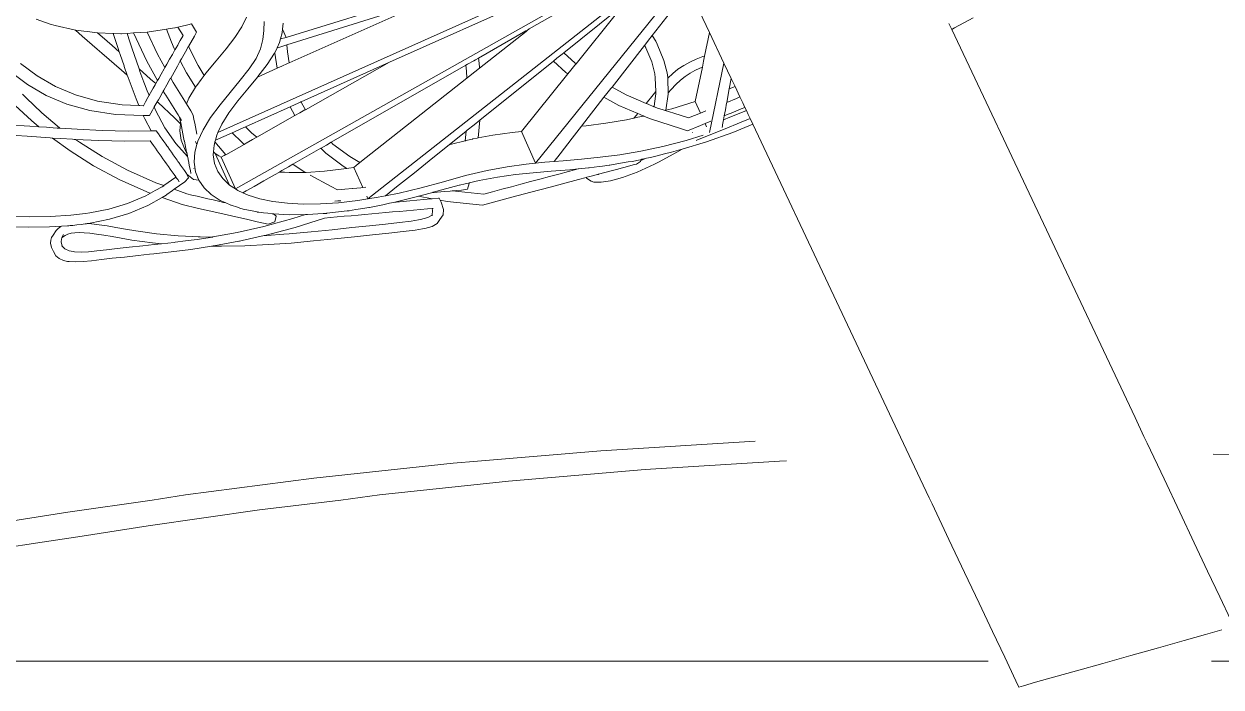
# Model space of a CAD drawing. Header units: millimetres. Extents: x 930469 to 1523124, y -120375 to 411163.
# Drawn here: x 1423252 to 1424338, y -6954 to -6353 of the extents above; entities that cross this region are included whole.
import ezdxf

# ---------------------------------------------------------------- set-up
doc = ezdxf.new("R2010")
doc.units = ezdxf.units.MM
doc.layers.add('A-NET THAY', color=8, linetype='Continuous', lineweight=0)
doc.layers.add('COT VACH', color=8, linetype='Continuous', lineweight=0)

# ---------------------------------------------------------------- blocks, each defined once
blk = doc.blocks.new('fgholol')
at = {"layer": 'A-NET THAY', "ltscale": 3}
for p, q in [((1041732.8, 32747.2), (1041395.9, 32596.3)), ((1041774.4, 32750.1), (1041411.7, 32545.2)), ((1041806, 32752.3), (1041531.9, 32536.1)), ((1041551.5, 32660.1), (1041748.3, 32748.3)), ((1041783.8, 32750.7), (1041678.2, 32690.3)), ((1041647.3, 32741.2), (1041457.7, 32682.7)), ((1041818.6, 32735.8), (1041683.9, 32568.6)), ((1041822.8, 32726.9), (1041789.6, 32684.3)), ((1041841.5, 32687.2), (1041822.8, 32726.9)), ((1041588.2, 32716.8), (1041458.4, 32675.9)), ((1041588.2, 32716.8), (1041460.6, 32659.7)), ((1041757.2, 32707), (1041709.5, 32668.7)), ((1041758.5, 32705.8), (1041720.6, 32658.8)), ((1041243.8, 32694.8), (1041231.1, 32699.2)), ((1041248.3, 32693.5), (1041243.8, 32694.8)), ((1041266.7, 32689.3), (1041248.3, 32693.5)), ((1041356.9, 32691.4), (1041350.9, 32690.4)), ((1041357.1, 32691.4), (1041356.9, 32691.4)), ((1041359.6, 32692), (1041357.1, 32691.4)), ((1041362.3, 32692.6), (1041359.6, 32692)), ((1041359.6, 32692), (1041364.3, 32684.4)), ((1041368.5, 32694.1), (1041362.3, 32692.6)), ((1041372, 32695), (1041368.5, 32694.1)), ((1041372, 32695), (1041376.6, 32687.5)), ((1041411.3, 32682.7), (1041417.6, 32692.2)), ((1041417.6, 32692.2), (1041421.7, 32700.9)), ((1041437.5, 32688.8), (1041437.7, 32697.1)), ((1041454.4, 32690.1), (1041454.9, 32695.5)), ((1042060.7, 32691), (1042058.7, 32695.2)), ((1042061.2, 32689.8), (1042060.7, 32691)), ((1042063.8, 32691.2), (1042061.2, 32689.8)), ((1042080.6, 32700.5), (1042063.8, 32691.2)), ((1041266.7, 32689.3), (1041272.9, 32683.7)), ((1041266.8, 32689.2), (1041266.7, 32689.3)), ((1041274.4, 32688.3), (1041266.8, 32689.2)), ((1041272.9, 32683.7), (1041286.3, 32672.1)), ((1041277.3, 32687.9), (1041274.4, 32688.3)), ((1041284.4, 32687), (1041277.3, 32687.9)), ((1041286.6, 32686.7), (1041284.4, 32687)), ((1041286.6, 32686.7), (1041295.4, 32679.1)), ((1041286.7, 32686.7), (1041286.6, 32686.7)), ((1041301, 32686.2), (1041286.7, 32686.7)), ((1041305.4, 32672.7), (1041301, 32686.2)), ((1041301.5, 32686.2), (1041301, 32686.2)), ((1041307.9, 32686), (1041301.5, 32686.2)), ((1041308.4, 32686), (1041307.9, 32686)), ((1041313.5, 32686.3), (1041308.4, 32686)), ((1041319.4, 32686.7), (1041313.5, 32686.3)), ((1041313.5, 32686.3), (1041316, 32678.5)), ((1041325.5, 32687.1), (1041319.4, 32686.7)), ((1041319.4, 32686.7), (1041331.5, 32661.2)), ((1041331.7, 32687.5), (1041325.5, 32687.1)), ((1041331.8, 32687.5), (1041331.7, 32687.5)), ((1041349.2, 32690.2), (1041331.8, 32687.5)), ((1041341.2, 32667.5), (1041331.8, 32687.5)), ((1041331.8, 32687.5), (1041331.8, 32687.5)), ((1041350.9, 32690.4), (1041349.2, 32690.2)), ((1041353.8, 32678.2), (1041349.2, 32690.2)), ((1041364, 32683.9), (1041361.7, 32679.8)), ((1041364, 32683.9), (1041364.3, 32684.4)), ((1041364.3, 32684.4), (1041364.3, 32684.3)), ((1041374.6, 32683.9), (1041369.2, 32674.3)), ((1041376.6, 32687.5), (1041374.6, 32683.9)), ((1041403.3, 32672.4), (1041411.3, 32682.7)), ((1041434.6, 32672.3), (1041436.7, 32680.6)), ((1041436.7, 32680.6), (1041437.5, 32688.8)), ((1041451.8, 32677.9), (1041452.6, 32681.2)), ((1041452.6, 32681.2), (1041454.1, 32686.9)), ((1041457.7, 32682.7), (1041452.6, 32681.2)), ((1041454.1, 32686.9), (1041454.4, 32690.1)), ((1041457.7, 32682.7), (1041454.4, 32690.1)), ((1041675.2, 32688.6), (1041632.1, 32663.9)), ((1041675.5, 32688.1), (1041633.2, 32654.8)), ((1041676.5, 32689.3), (1041675.2, 32688.6)), ((1041675.5, 32688.1), (1041675.2, 32688.6)), ((1041675.9, 32688.5), (1041675.5, 32688.1)), ((1041678.2, 32690.3), (1041675.9, 32688.5)), ((1041678.2, 32690.3), (1041676.5, 32689.3)), ((1041786.3, 32680), (1041782.8, 32675.5)), ((1041789.6, 32684.3), (1041786.3, 32680)), ((1041789.6, 32684.3), (1041792.8, 32679.2)), ((1041841.5, 32687.2), (1041837.1, 32665.6)), ((1041854.6, 32659.4), (1041841.5, 32687.2)), ((1042227.4, 32337.8), (1042061.2, 32689.8)), ((1041286.3, 32672.1), (1041290.7, 32668.2)), ((1041295.4, 32679.1), (1041299.9, 32675.2)), ((1041299.9, 32675.2), (1041306.5, 32669.5)), ((1041306.5, 32669.5), (1041305.4, 32672.7)), ((1041307.2, 32667.2), (1041306.5, 32669.5)), ((1041316, 32678.5), (1041317.7, 32673.3)), ((1041317.7, 32673.3), (1041324.4, 32654)), ((1041356.2, 32672.6), (1041353.8, 32678.2)), ((1041356.9, 32671.3), (1041354.6, 32667.2)), ((1041356.9, 32671.3), (1041356.2, 32672.6)), ((1041356.9, 32671.3), (1041357.1, 32671.6)), ((1041357.9, 32673.1), (1041357.1, 32671.6)), ((1041359.4, 32675.7), (1041357.9, 32673.1)), ((1041359.4, 32675.7), (1041359.5, 32676)), ((1041361.7, 32679.8), (1041359.5, 32676)), ((1041364.1, 32665.3), (1041366.6, 32669.7)), ((1041369, 32674), (1041366.6, 32669.7)), ((1041369.2, 32674.3), (1041369, 32674)), ((1041369.2, 32674.3), (1041377.9, 32657)), ((1041394.2, 32661.5), (1041403.3, 32672.4)), ((1041430.5, 32663.6), (1041434.6, 32672.3)), ((1041447.4, 32668.6), (1041449.6, 32673.1)), ((1041449.6, 32673.1), (1041451.8, 32677.9)), ((1041451, 32673.6), (1041449.6, 32673.1)), ((1041456.7, 32675.4), (1041451, 32673.6)), ((1041458.4, 32675.9), (1041456.7, 32675.4)), ((1041458.9, 32669.6), (1041458.4, 32675.9)), ((1041460.6, 32659.7), (1041458.9, 32669.6)), ((1041782.6, 32675.4), (1041753.2, 32637.5)), ((1041782.8, 32675.5), (1041782.6, 32675.4)), ((1041782.6, 32675.4), (1041783.9, 32673.2)), ((1041783.4, 32674.6), (1041783.9, 32673.2)), ((1041783.9, 32673.2), (1041789.2, 32660.5)), ((1041792.8, 32679.2), (1041794.2, 32676.5)), ((1041794.2, 32676.5), (1041800.3, 32661.7)), ((1041217, 32659), (1041232.1, 32647.7)), ((1041290.7, 32668.2), (1041308.4, 32653)), ((1041307.2, 32667.2), (1041307.2, 32667.2)), ((1041310.8, 32656.7), (1041307.2, 32667.2)), ((1041331.5, 32661.2), (1041341.1, 32643.5)), ((1041347.9, 32655.3), (1041341.2, 32667.5)), ((1041349.7, 32658.5), (1041347.9, 32655.3)), ((1041352.1, 32662.9), (1041349.7, 32658.5)), ((1041354.6, 32667.2), (1041352.1, 32662.9)), ((1041359.2, 32656.6), (1041361.8, 32661.3)), ((1041362.9, 32663.2), (1041361.8, 32661.3)), ((1041367.3, 32650.4), (1041361.8, 32661.3)), ((1041364.1, 32665.3), (1041362.9, 32663.2)), ((1041384.9, 32650.2), (1041394.2, 32661.5)), ((1041424.2, 32654.1), (1041430.5, 32663.6)), ((1041440.5, 32658), (1041447.3, 32668.3)), ((1041447.3, 32668.3), (1041447.4, 32668.6)), ((1041447.4, 32668.4), (1041447.4, 32668.6)), ((1041449.7, 32654.8), (1041447.4, 32668.4)), ((1041459.1, 32659), (1041453.7, 32656.6)), ((1041460.6, 32659.7), (1041459.1, 32659)), ((1041471.3, 32624.2), (1041551.5, 32660.1)), ((1041551.5, 32660.1), (1041475.2, 32617)), ((1041622.3, 32658.3), (1041620.8, 32657.4)), ((1041628, 32661.5), (1041622.3, 32658.3)), ((1041629.3, 32662.3), (1041628, 32661.5)), ((1041632.1, 32663.9), (1041629.3, 32662.3)), ((1041632.1, 32663.9), (1041632.5, 32661.6)), ((1041632.5, 32661.6), (1041633.1, 32655.9)), ((1041700.1, 32661.2), (1041633.4, 32607.6)), ((1041703.2, 32663.7), (1041700.1, 32661.2)), ((1041711.3, 32650.9), (1041700.1, 32661.2)), ((1041707.9, 32667.5), (1041703.2, 32663.7)), ((1041709.5, 32668.7), (1041707.9, 32667.5)), ((1041719.8, 32659.4), (1041709.5, 32668.7)), ((1041720.6, 32658.8), (1041719.5, 32657.4)), ((1041720.6, 32658.8), (1041719.8, 32659.4)), ((1041789.2, 32660.5), (1041791.9, 32649.7)), ((1041800.3, 32661.7), (1041803.1, 32650.4)), ((1041818.2, 32657.2), (1041823.7, 32660.3)), ((1041823.7, 32660.3), (1041829.5, 32663)), ((1041829.5, 32663), (1041835.6, 32665.2)), ((1041835.8, 32659.3), (1041835.1, 32655.5)), ((1041835.6, 32665.2), (1041837.1, 32665.6)), ((1041836.2, 32661.1), (1041835.8, 32659.3)), ((1041836.8, 32664.2), (1041836.2, 32661.1)), ((1041837.1, 32665.6), (1041836.8, 32664.2)), ((1041854.6, 32659.4), (1041841.7, 32596.4)), ((1041861.2, 32645.5), (1041854.6, 32659.4)), ((1041223.2, 32639.9), (1041207.6, 32651.6)), ((1041232.1, 32647.7), (1041248.5, 32638.1)), ((1041308.4, 32653), (1041313.7, 32648.4)), ((1041311, 32656.1), (1041310.8, 32656.7)), ((1041313.7, 32648.4), (1041311, 32656.1)), ((1041314.4, 32646.4), (1041313.7, 32648.4)), ((1041324.4, 32654), (1041334.8, 32644.9)), ((1041324.4, 32654), (1041324.7, 32653)), ((1041324.7, 32653), (1041325.2, 32651.6)), ((1041325.2, 32651.6), (1041328.8, 32642)), ((1041344.4, 32649.2), (1041342.2, 32645.4)), ((1041347.2, 32654.2), (1041344.4, 32649.2)), ((1041347.8, 32655.2), (1041347.2, 32654.2)), ((1041347.9, 32655.3), (1041347.8, 32655.2)), ((1041353.1, 32645.8), (1041359.2, 32656.6)), ((1041375.5, 32637.4), (1041367.3, 32650.4)), ((1041377.9, 32657), (1041383.5, 32648.2)), ((1041380.7, 32644.5), (1041383.5, 32648.2)), ((1041383.5, 32648.2), (1041384.9, 32650.2)), ((1041416.2, 32643.8), (1041424.2, 32654.1)), ((1041449.7, 32654.8), (1041431.7, 32646.7)), ((1041432.1, 32647.2), (1041440.5, 32658)), ((1041453.7, 32656.6), (1041449.7, 32654.8)), ((1041620.8, 32657.4), (1041498.6, 32587.5)), ((1041620.8, 32657.4), (1041621.4, 32652.1)), ((1041621.4, 32652.1), (1041621.7, 32645.7)), ((1041628.8, 32651.3), (1041623.1, 32646.8)), ((1041633.2, 32654.8), (1041628.8, 32651.3)), ((1041633.1, 32655.9), (1041633.2, 32654.8)), ((1041713.2, 32649.6), (1041671, 32597.2)), ((1041713.2, 32649.6), (1041711.3, 32650.9)), ((1041715.8, 32652.8), (1041713.2, 32649.6)), ((1041719.5, 32657.4), (1041715.8, 32652.8)), ((1041791.9, 32649.7), (1041792.4, 32646.1)), ((1041803.1, 32650.4), (1041803.7, 32646.4)), ((1041803.7, 32645.6), (1041808.2, 32649.8)), ((1041808.2, 32649.8), (1041813, 32653.7)), ((1041813, 32653.7), (1041818.2, 32657.2)), ((1041819.6, 32647.2), (1041823.9, 32650.2)), ((1041823.9, 32650.2), (1041828.3, 32652.7)), ((1041828.3, 32652.7), (1041832.9, 32654.7)), ((1041835.1, 32655.5), (1041828.7, 32624.4)), ((1041832.9, 32654.7), (1041835.1, 32655.5)), ((1041240.2, 32629.9), (1041223.2, 32639.9)), ((1041248.5, 32638.1), (1041266.7, 32630.4)), ((1041321.7, 32626.8), (1041314.4, 32646.4)), ((1041328.8, 32642), (1041329.4, 32640.5)), ((1041329.4, 32640.5), (1041331.8, 32634.1)), ((1041334.8, 32644.9), (1041339.6, 32640.7)), ((1041337.3, 32636.7), (1041336.1, 32634.5)), ((1041338.9, 32639.6), (1041337.3, 32636.7)), ((1041339.6, 32640.7), (1041338.9, 32639.6)), ((1041341.1, 32643.5), (1041339.6, 32640.7)), ((1041342.2, 32645.4), (1041341.1, 32643.5)), ((1041349.6, 32639.7), (1041346.8, 32634.8)), ((1041351.8, 32643.5), (1041349.6, 32639.7)), ((1041353, 32645.6), (1041351.8, 32643.5)), ((1041353.1, 32645.8), (1041353, 32645.6)), ((1041355.4, 32641.6), (1041353.1, 32645.8)), ((1041367.3, 32622.5), (1041355.4, 32641.6)), ((1041369.5, 32627.6), (1041375.5, 32637.4)), ((1041375.5, 32637.4), (1041376.4, 32638.7)), ((1041376.4, 32638.7), (1041376.7, 32639.1)), ((1041376.7, 32639.1), (1041380.7, 32644.5)), ((1041407.1, 32632.8), (1041416.2, 32643.8)), ((1041422.9, 32636.1), (1041431.7, 32646.7)), ((1041431.7, 32646.7), (1041432.1, 32647.2)), ((1041621.7, 32645.7), (1041524.7, 32569.2)), ((1041623.1, 32646.8), (1041621.7, 32645.7)), ((1041753.2, 32637.5), (1041752.2, 32636.3)), ((1041766.1, 32630.4), (1041753.2, 32637.5)), ((1041792.4, 32646.1), (1041792.9, 32633.5)), ((1041803.7, 32646.4), (1041803.7, 32645.6)), ((1041803.7, 32645.6), (1041803.7, 32645.5)), ((1041803.7, 32645.5), (1041803.8, 32642.7)), ((1041803.8, 32642.7), (1041803.9, 32641.4)), ((1041803.9, 32641.4), (1041804.1, 32635.8)), ((1041806.9, 32635.4), (1041811.1, 32639.8)), ((1041811.1, 32639.8), (1041815.3, 32643.7)), ((1041815.3, 32643.7), (1041819.6, 32647.2)), ((1041861.2, 32645.5), (1041859.4, 32635.9)), ((1041864.7, 32638.1), (1041859.4, 32635.9)), ((1041864.7, 32638.1), (1041861.2, 32645.5)), ((1041869.2, 32628.6), (1041864.7, 32638.1)), ((1041218.6, 32631), (1041221.9, 32627.7)), ((1041221.9, 32627.7), (1041236.3, 32614.2)), ((1041259, 32622), (1041240.2, 32629.9)), ((1041266.7, 32630.4), (1041286.8, 32624.8)), ((1041324.3, 32620.9), (1041321.7, 32626.8)), ((1041332.4, 32628), (1041330.3, 32624.3)), ((1041331.8, 32634.1), (1041333, 32631.4)), ((1041333.6, 32630.1), (1041332.4, 32628)), ((1041333, 32631.4), (1041333.9, 32630.6)), ((1041333, 32631.4), (1041333.6, 32630.1)), ((1041333.9, 32630.6), (1041333.6, 32630.1)), ((1041334.8, 32632.4), (1041333.9, 32630.6)), ((1041336.1, 32634.5), (1041334.8, 32632.4)), ((1041341.9, 32626.1), (1041340.9, 32624.3)), ((1041343.1, 32628.2), (1041341.9, 32626.1)), ((1041345.9, 32633.3), (1041343.1, 32628.2)), ((1041346.4, 32634), (1041345.9, 32633.3)), ((1041346.8, 32634.8), (1041346.4, 32634)), ((1041346.4, 32634), (1041347.9, 32631.5)), ((1041346.8, 32634.8), (1041346.8, 32634.8)), ((1041347.9, 32631.5), (1041348.7, 32630.3)), ((1041348.7, 32630.3), (1041359.2, 32613.4)), ((1041367.3, 32622.5), (1041369.5, 32627.6)), ((1041397.8, 32621.5), (1041407.1, 32632.8)), ((1041413.8, 32625), (1041422.9, 32636.1)), ((1041745.9, 32628.3), (1041725.5, 32602.1)), ((1041748.5, 32631.6), (1041745.9, 32628.3)), ((1041759.5, 32620.8), (1041745.9, 32628.3)), ((1041752.2, 32636.3), (1041748.5, 32631.6)), ((1041784.2, 32622.7), (1041766.1, 32630.4)), ((1041784.2, 32622.7), (1041790.4, 32630.5)), ((1041790.4, 32630.5), (1041792.9, 32633.5)), ((1041792.7, 32629.4), (1041791.4, 32620.2)), ((1041792.9, 32631.3), (1041792.7, 32629.4)), ((1041792.9, 32633.5), (1041792.9, 32631.3)), ((1041804.2, 32631), (1041802.1, 32616.5)), ((1041804.1, 32635.8), (1041804.2, 32632.3)), ((1041804.2, 32632.3), (1041806.9, 32635.4)), ((1041804.2, 32632.3), (1041804.2, 32631)), ((1041859.4, 32635.9), (1041857.2, 32623.7)), ((1041866, 32627.3), (1041857.2, 32623.7)), ((1041869.2, 32628.6), (1041866, 32627.3)), ((1041869.4, 32628), (1041869.2, 32628.6)), ((1041871.7, 32623.3), (1041869.4, 32628)), ((1041226.8, 32607.2), (1041212.1, 32621)), ((1041279.8, 32616.2), (1041259, 32622)), ((1041302.9, 32612.8), (1041279.8, 32616.2)), ((1041286.8, 32624.8), (1041309.2, 32621.5)), ((1041309.2, 32621.5), (1041324.3, 32620.9)), ((1041324.3, 32620.9), (1041325.2, 32620.8)), ((1041325.2, 32620.8), (1041328.3, 32620.7)), ((1041328.3, 32620.7), (1041328.1, 32620.5)), ((1041329.9, 32623.6), (1041328.3, 32620.7)), ((1041330.3, 32624.3), (1041329.9, 32623.6)), ((1041336.5, 32616.6), (1041335.1, 32614)), ((1041338.1, 32619.5), (1041336.5, 32616.6)), ((1041340.9, 32624.3), (1041338.1, 32619.5)), ((1041338.1, 32619.5), (1041339.4, 32616.6)), ((1041339.4, 32616.6), (1041347.9, 32600.6)), ((1041340.9, 32624.3), (1041341.6, 32623.7)), ((1041341.6, 32623.7), (1041356.5, 32609.7)), ((1041371.3, 32616), (1041367.3, 32622.5)), ((1041371.3, 32616), (1041373.4, 32612.2)), ((1041389.3, 32610.1), (1041397.8, 32621.5)), ((1041405.7, 32614.2), (1041413.8, 32625)), ((1041421, 32601.6), (1041461.3, 32619.7)), ((1041461.3, 32619.7), (1041465.8, 32621.7)), ((1041465.7, 32611.7), (1041461.3, 32619.7)), ((1041465.8, 32621.7), (1041470.8, 32624)), ((1041474.8, 32616.8), (1041470.1, 32614.1)), ((1041470.8, 32624), (1041471.1, 32624.1)), ((1041471.1, 32624.1), (1041471.3, 32624.2)), ((1041471.6, 32623.4), (1041471.3, 32624.2)), ((1041475.2, 32617), (1041471.6, 32623.4)), ((1041475.2, 32617), (1041474.8, 32616.8)), ((1041776.5, 32613.6), (1041759.5, 32620.8)), ((1041786, 32622), (1041784.2, 32622.7)), ((1041786.5, 32621.8), (1041786, 32622)), ((1041790.5, 32620.1), (1041786.5, 32621.8)), ((1041791.1, 32619.9), (1041790.5, 32620.1)), ((1041791.3, 32619.8), (1041791.1, 32619.9)), ((1041791.4, 32620.2), (1041791.3, 32619.8)), ((1041793.7, 32618.7), (1041791.3, 32619.8)), ((1041793.9, 32618.6), (1041793.7, 32618.7)), ((1041794.5, 32618.5), (1041793.9, 32618.6)), ((1041799.7, 32616.8), (1041794.5, 32618.5)), ((1041801.4, 32616.3), (1041799.7, 32616.8)), ((1041809.2, 32613.8), (1041801.4, 32616.3)), ((1041801.7, 32616.3), (1041801.4, 32616.3)), ((1041802.1, 32616.5), (1041801.7, 32616.3)), ((1041807.4, 32617.8), (1041802.1, 32616.5)), ((1041828.7, 32624.4), (1041807.4, 32617.8)), ((1041833.4, 32614), (1041828.7, 32624.4)), ((1041838.4, 32616.1), (1041833.4, 32614)), ((1041856, 32616.9), (1041855, 32611.5)), ((1041857.1, 32623), (1041856, 32616.9)), ((1041857.2, 32623.7), (1041857.1, 32623)), ((1041870.3, 32617.8), (1041861.1, 32614)), ((1041875, 32616.3), (1041866.9, 32613)), ((1041873.7, 32619.1), (1041870.3, 32617.8)), ((1041873.7, 32619.1), (1041871.7, 32623.3)), ((1041875, 32616.3), (1041873.7, 32619.1)), ((1041876.7, 32612.6), (1041875, 32616.3)), ((1041875, 32616.3), (1041875, 32616.3)), ((1041233.5, 32601.5), (1041226.8, 32607.2)), ((1041236.3, 32614.2), (1041252.3, 32600.7)), ((1041328.2, 32611.8), (1041302.9, 32612.8)), ((1041329.5, 32608.7), (1041328.2, 32611.8)), ((1041328.6, 32611.7), (1041328.2, 32611.8)), ((1041328.9, 32611.7), (1041328.6, 32611.7)), ((1041329.2, 32611.7), (1041328.9, 32611.7)), ((1041333.8, 32611.8), (1041329.2, 32611.7)), ((1041335.3, 32597.9), (1041329.5, 32608.7)), ((1041335.1, 32614), (1041333.8, 32611.8)), ((1041356.5, 32609.7), (1041361.9, 32604.2)), ((1041359.2, 32613.4), (1041359.7, 32612.5)), ((1041359.7, 32612.5), (1041361.1, 32610.4)), ((1041361.1, 32610.4), (1041361.5, 32608.4)), ((1041361.1, 32610.4), (1041363, 32607.3)), ((1041361.4, 32597.9), (1041361.9, 32604.2)), ((1041361.5, 32608.4), (1041362, 32605.9)), ((1041361.9, 32604.2), (1041362, 32605.9)), ((1041362, 32605.9), (1041362.2, 32605.1)), ((1041362.2, 32605.1), (1041362.8, 32601.8)), ((1041373.4, 32612.2), (1041374.2, 32608.2)), ((1041374.2, 32608.2), (1041374.9, 32604.9)), ((1041374.9, 32604.9), (1041375.5, 32601.6)), ((1041382.4, 32598.9), (1041389.3, 32610.1)), ((1041399.3, 32603.8), (1041405.7, 32614.2)), ((1041465.7, 32611.7), (1041431.2, 32592.2)), ((1041470.1, 32614.1), (1041465.7, 32611.7)), ((1041633.4, 32607.6), (1041628.1, 32603.4)), ((1041633.4, 32607.6), (1041631.8, 32591.4)), ((1041747.6, 32604.8), (1041729.7, 32602.5)), ((1041766.4, 32608), (1041747.6, 32604.8)), ((1041772.9, 32609.4), (1041766.4, 32608)), ((1041772.9, 32609.4), (1041775, 32611.8)), ((1041776.6, 32610.2), (1041772.9, 32609.4)), ((1041775, 32611.8), (1041776.5, 32613.6)), ((1041778.1, 32612.9), (1041776.5, 32613.6)), ((1041781.9, 32611.3), (1041776.6, 32610.2)), ((1041778.8, 32612.7), (1041778.1, 32612.9)), ((1041781.9, 32611.3), (1041778.8, 32612.7)), ((1041782.2, 32611.4), (1041781.9, 32611.3)), ((1041788.1, 32608.7), (1041782.6, 32611)), ((1041788.2, 32608.7), (1041788.1, 32608.7)), ((1041815.4, 32600), (1041788.2, 32608.7)), ((1041822.4, 32609.6), (1041809.2, 32613.8)), ((1041822.4, 32609.6), (1041833.4, 32614)), ((1041837.6, 32604.5), (1041833.5, 32602.8)), ((1041842.7, 32606.5), (1041837.6, 32604.5)), ((1041838.9, 32601.6), (1041837.6, 32604.5)), ((1041842.8, 32606.6), (1041842.7, 32606.5)), ((1041854.3, 32607.9), (1041853.4, 32603.2)), ((1041870.2, 32605.7), (1041854.2, 32599.2)), ((1041855, 32611.5), (1041854.3, 32607.9)), ((1041854.3, 32607.9), (1041859.9, 32610.2)), ((1041854.3, 32607.9), (1041854.3, 32607.9)), ((1041858.6, 32613), (1041855, 32611.5)), ((1041861.1, 32614), (1041858.6, 32613)), ((1041859.9, 32610.2), (1041866.9, 32613)), ((1041878.4, 32609), (1041870.2, 32605.7)), ((1041878.4, 32609), (1041876.7, 32612.6)), ((1041880.8, 32603.9), (1041878.4, 32609)), ((1041223, 32592.9), (1041202.9, 32594.1)), ((1041225.5, 32602.1), (1041205, 32603.3)), ((1041233.5, 32601.5), (1041225.5, 32602.1)), ((1041240.4, 32601.1), (1041233.5, 32601.5)), ((1041246.5, 32600.7), (1041240.4, 32601.1)), ((1041250, 32600.4), (1041246.5, 32600.7)), ((1041250.7, 32600.4), (1041250, 32600.4)), ((1041253, 32600.2), (1041250.7, 32600.4)), ((1041252.3, 32600.7), (1041253, 32600.2)), ((1041268.4, 32599.3), (1041253, 32600.2)), ((1041291, 32598.2), (1041268.4, 32599.3)), ((1041314.5, 32597.7), (1041291, 32598.2)), ((1041335.3, 32597.9), (1041314.5, 32597.7)), ((1041336.6, 32598), (1041335.3, 32597.9)), ((1041338.9, 32598), (1041336.6, 32598)), ((1041340, 32598), (1041338.9, 32598)), ((1041341.9, 32595.2), (1041340, 32598)), ((1041343.6, 32592.8), (1041341.9, 32595.2)), ((1041347.9, 32600.6), (1041357.7, 32586.3)), ((1041362.6, 32589.5), (1041361.4, 32597.9)), ((1041362.8, 32601.8), (1041363.5, 32598.5)), ((1041363.5, 32598.5), (1041364.2, 32595.2)), ((1041364.2, 32595.2), (1041364.8, 32591.9)), ((1041375.5, 32601.6), (1041376.2, 32598.3)), ((1041376.2, 32598.3), (1041376.9, 32595)), ((1041376.9, 32595), (1041376.9, 32594.8)), ((1041377.7, 32588.4), (1041382.4, 32598.9)), ((1041393.6, 32589.4), (1041408.9, 32596.2)), ((1041393.6, 32589.4), (1041394.9, 32594)), ((1041394.9, 32594), (1041395.9, 32596.3)), ((1041395.9, 32596.3), (1041399.3, 32603.8)), ((1041408.9, 32596.2), (1041410.8, 32597.1)), ((1041417.5, 32587.5), (1041408.9, 32596.2)), ((1041410.8, 32597.1), (1041416.8, 32599.8)), ((1041416.8, 32599.8), (1041421, 32601.6)), ((1041421, 32601.6), (1041426.4, 32596.1)), ((1041426.4, 32596.1), (1041431.2, 32592.2)), ((1041621, 32597.7), (1041605.5, 32585.2)), ((1041621, 32597.7), (1041620.2, 32588.8)), ((1041621.9, 32598.4), (1041621, 32597.7)), ((1041628.1, 32603.4), (1041621.9, 32598.4)), ((1041645.2, 32593.9), (1041631.8, 32591.4)), ((1041662.6, 32596.3), (1041645.2, 32593.9)), ((1041671, 32597.2), (1041662.6, 32596.3)), ((1041683.9, 32568.6), (1041671, 32597.2)), ((1041725.5, 32602.1), (1041717, 32591.2)), ((1041729.7, 32602.5), (1041725.5, 32602.1)), ((1041821.7, 32598), (1041815.4, 32600)), ((1041835.7, 32593.9), (1041820.3, 32589.2)), ((1041833.5, 32602.8), (1041821.7, 32598)), ((1041826.1, 32596.4), (1041825.9, 32596.3)), ((1041826.2, 32596.4), (1041826.1, 32596.4)), ((1041830.8, 32589.7), (1041854.2, 32599.2)), ((1041862.6, 32596.4), (1041839, 32588)), ((1041853.3, 32602.3), (1041853, 32601)), ((1041853.4, 32603.2), (1041853.3, 32602.3)), ((1041880.8, 32603.9), (1041862.6, 32596.4)), ((1042032.7, 32282.1), (1041880.8, 32603.9)), ((1041243.8, 32591.5), (1041223, 32592.9)), ((1041246, 32591.3), (1041243.8, 32591.5)), ((1041261.9, 32579.6), (1041246, 32591.3)), ((1041253.5, 32590.8), (1041246, 32591.3)), ((1041264, 32590.2), (1041253.5, 32590.8)), ((1041265.5, 32590.1), (1041264, 32590.2)), ((1041266.9, 32590), (1041265.5, 32590.1)), ((1041266.9, 32590), (1041270.4, 32587.5)), ((1041288, 32589), (1041266.9, 32590)), ((1041270.4, 32587.5), (1041290.8, 32574.5)), ((1041311.5, 32588.6), (1041288, 32589)), ((1041334.5, 32588.8), (1041311.5, 32588.6)), ((1041335.9, 32586.8), (1041334.5, 32588.8)), ((1041337.6, 32584.5), (1041335.9, 32586.8)), ((1041339.3, 32582.1), (1041337.6, 32584.5)), ((1041345.3, 32590.4), (1041343.6, 32592.8)), ((1041347, 32588.1), (1041345.3, 32590.4)), ((1041348.7, 32585.7), (1041347, 32588.1)), ((1041349.6, 32584.3), (1041348.7, 32585.7)), ((1041350.4, 32583.3), (1041349.6, 32584.3)), ((1041352, 32580.9), (1041350.4, 32583.3)), ((1041357.7, 32586.3), (1041368.3, 32574.7)), ((1041365.6, 32581.8), (1041362.6, 32589.5)), ((1041364.8, 32591.9), (1041365.4, 32588.9)), ((1041365.4, 32588.9), (1041365.5, 32588.5)), ((1041365.5, 32588.5), (1041366.2, 32585.2)), ((1041366.2, 32585.2), (1041366.9, 32581.9)), ((1041375, 32578.5), (1041376.9, 32585.5)), ((1041376.9, 32585.5), (1041375.6, 32588.3)), ((1041376.9, 32585.5), (1041377.7, 32588.4)), ((1041391.9, 32578.8), (1041392.4, 32584.8)), ((1041392.4, 32584.8), (1041392.7, 32585.9)), ((1041392.7, 32585.9), (1041393.2, 32587.8)), ((1041393.2, 32587.8), (1041393.6, 32589.4)), ((1041393.2, 32587.8), (1041403, 32576.2)), ((1041419.7, 32585.6), (1041403, 32576.2)), ((1041419.7, 32585.6), (1041417.5, 32587.5)), ((1041421.5, 32586.7), (1041419.7, 32585.6)), ((1041427.3, 32589.9), (1041421.5, 32586.7)), ((1041431.2, 32592.2), (1041427.3, 32589.9)), ((1041494.2, 32584.9), (1041489.4, 32582.2)), ((1041498.6, 32587.5), (1041494.2, 32584.9)), ((1041498.6, 32587.5), (1041500.2, 32585.9)), ((1041500.2, 32585.9), (1041515.4, 32574.5)), ((1041605.5, 32585.2), (1041590.7, 32573.4)), ((1041607.6, 32585.8), (1041605.5, 32585.2)), ((1041620.2, 32588.8), (1041607.6, 32585.8)), ((1041620.4, 32588.9), (1041620.2, 32588.8)), ((1041620.8, 32589), (1041620.4, 32588.9)), ((1041626.6, 32590.4), (1041620.8, 32589)), ((1041627, 32590.5), (1041626.6, 32590.4)), ((1041630.9, 32591.2), (1041627, 32590.5)), ((1041631.8, 32591.4), (1041630.9, 32591.2)), ((1041717, 32591.2), (1041706.1, 32577.1)), ((1041799.4, 32583.7), (1041779.3, 32579.3)), ((1041820.3, 32589.2), (1041799.4, 32583.7)), ((1041839, 32588), (1041816.8, 32581.2)), ((1041830.8, 32589.7), (1041829.6, 32589.2)), ((1041283.1, 32566.2), (1041261.9, 32579.6)), ((1041290.8, 32574.5), (1041313.8, 32562.2)), ((1041340.9, 32579.7), (1041339.3, 32582.1)), ((1041342.6, 32577.3), (1041340.9, 32579.7)), ((1041344.3, 32575), (1041342.6, 32577.3)), ((1041346, 32572.6), (1041344.3, 32575)), ((1041347.7, 32570.2), (1041346, 32572.6)), ((1041353.7, 32578.6), (1041352, 32580.9)), ((1041355.4, 32576.2), (1041353.7, 32578.6)), ((1041357.1, 32573.8), (1041355.4, 32576.2)), ((1041358.8, 32571.4), (1041357.1, 32573.8)), ((1041359.6, 32570.2), (1041358.8, 32571.4)), ((1041367.9, 32576.6), (1041365.6, 32581.8)), ((1041366.9, 32581.9), (1041367.5, 32578.6)), ((1041367.5, 32578.6), (1041367.6, 32578.4)), ((1041367.6, 32578.4), (1041367.9, 32576.6)), ((1041367.9, 32576.6), (1041368.2, 32575.3)), ((1041368.2, 32575.3), (1041368.3, 32574.7)), ((1041368.3, 32574.7), (1041368.5, 32573.9)), ((1041368.5, 32573.9), (1041368.9, 32572)), ((1041368.9, 32572), (1041369.5, 32569.1)), ((1041374.3, 32569.3), (1041375, 32578.5)), ((1041391.7, 32576.2), (1041391.9, 32578.8)), ((1041392.3, 32572.1), (1041391.7, 32576.2)), ((1041393.5, 32577.4), (1041391.9, 32578.8)), ((1041392.9, 32568.3), (1041392.3, 32572.1)), ((1041406.4, 32548.7), (1041393.5, 32577.4)), ((1041396.8, 32575.2), (1041393.5, 32577.4)), ((1041398.8, 32573.9), (1041396.8, 32575.2)), ((1041401.5, 32575.4), (1041398.8, 32573.9)), ((1041411.7, 32545.2), (1041398.8, 32573.9)), ((1041402.5, 32576), (1041401.5, 32575.4)), ((1041403, 32576.2), (1041402.5, 32576)), ((1041489.1, 32582), (1041463.9, 32567.6)), ((1041489.4, 32582.2), (1041489.1, 32582)), ((1041493.7, 32577.5), (1041489.1, 32582)), ((1041509.3, 32565.7), (1041493.7, 32577.5)), ((1041515.4, 32574.5), (1041524.7, 32569.2)), ((1041590.7, 32573.4), (1041574, 32559.9)), ((1041706.1, 32577.1), (1041700.6, 32570.1)), ((1041725.6, 32572.2), (1041708.9, 32570.8)), ((1041742.6, 32573.9), (1041725.6, 32572.2)), ((1041760.4, 32576.1), (1041742.6, 32573.9)), ((1041779.3, 32579.3), (1041760.4, 32576.1)), ((1041778.6, 32571.7), (1041771.4, 32570.2)), ((1041780.2, 32572.1), (1041778.6, 32571.7)), ((1041779.4, 32570.9), (1041783.6, 32572.8)), ((1041780.2, 32572.1), (1041779.4, 32570.9)), ((1041783.6, 32572.8), (1041780.2, 32572.1)), ((1041784.6, 32573), (1041783.6, 32572.8)), ((1041788, 32573.8), (1041784.6, 32573)), ((1041793, 32574.9), (1041788, 32573.8)), ((1041800.8, 32576.9), (1041793, 32574.9)), ((1041812.7, 32578.7), (1041795.2, 32569.3)), ((1041807.2, 32578.6), (1041800.8, 32576.9)), ((1041815.7, 32580.8), (1041807.2, 32578.6)), ((1041816.8, 32581.2), (1041812.7, 32578.7)), ((1041815.8, 32580.9), (1041815.7, 32580.8)), ((1041816.8, 32581.2), (1041815.8, 32580.9)), ((1041306.9, 32553.5), (1041283.1, 32566.2)), ((1041313.8, 32562.2), (1041339.7, 32550.8)), ((1041349.4, 32567.8), (1041347.7, 32570.2)), ((1041351, 32565.5), (1041349.4, 32567.8)), ((1041352.7, 32563.1), (1041351, 32565.5)), ((1041354.4, 32560.7), (1041352.7, 32563.1)), ((1041356.1, 32558.3), (1041354.4, 32560.7)), ((1041360.4, 32569.1), (1041359.6, 32570.2)), ((1041362, 32566.8), (1041360.4, 32569.1)), ((1041362.1, 32566.7), (1041362, 32566.8)), ((1041363.8, 32564.3), (1041362.1, 32566.7)), ((1041365.5, 32561.9), (1041363.8, 32564.3)), ((1041367.5, 32559.1), (1041365.5, 32561.9)), ((1041369.5, 32569.1), (1041369.5, 32568.6)), ((1041369.5, 32568.6), (1041370.2, 32565.3)), ((1041370.2, 32565.3), (1041370.9, 32562)), ((1041370.9, 32562), (1041371.4, 32559.3)), ((1041374.1, 32563.8), (1041374.1, 32563.9)), ((1041375.5, 32560.8), (1041374.3, 32569.3)), ((1041378.5, 32553.1), (1041375.5, 32560.8)), ((1041395.7, 32561), (1041392.9, 32568.3)), ((1041400.2, 32554.5), (1041395.7, 32561)), ((1041452.1, 32560.8), (1041451.6, 32560.5)), ((1041453.9, 32561.8), (1041452.1, 32560.8)), ((1041452.5, 32560.5), (1041452.1, 32560.8)), ((1041459.8, 32565.2), (1041453.9, 32561.8)), ((1041463.9, 32567.6), (1041459.8, 32565.2)), ((1041463.9, 32567.6), (1041475, 32560.2)), ((1041492.4, 32561.3), (1041475.9, 32560.2)), ((1041509.9, 32563.3), (1041492.4, 32561.3)), ((1041512.9, 32563.8), (1041509.3, 32565.7)), ((1041512.9, 32563.8), (1041509.9, 32563.3)), ((1041514.5, 32564), (1041512.9, 32563.8)), ((1041519, 32564.7), (1041514.5, 32564)), ((1041521.1, 32566.4), (1041519, 32564.7)), ((1041527.3, 32546.4), (1041519, 32564.7)), ((1041524.7, 32569.2), (1041521.1, 32566.4)), ((1041639.9, 32561.8), (1041620.5, 32557.2)), ((1041658.1, 32565.3), (1041639.9, 32561.8)), ((1041675.5, 32567.7), (1041658.1, 32565.3)), ((1041683.9, 32568.6), (1041675.5, 32567.7)), ((1041698.1, 32561.3), (1041681.7, 32559.9)), ((1041692.3, 32569.4), (1041683.9, 32568.6)), ((1041700.6, 32570.1), (1041692.3, 32569.4)), ((1041714.9, 32562.6), (1041698.1, 32561.3)), ((1041708.9, 32570.8), (1041700.6, 32570.1)), ((1041705.1, 32558.7), (1041713.7, 32561)), ((1041713.7, 32561), (1041722.4, 32563.3)), ((1041722.8, 32563.4), (1041714.9, 32562.6)), ((1041722.4, 32563.3), (1041722.8, 32563.4)), ((1041732, 32564.3), (1041722.8, 32563.4)), ((1041732.5, 32564.3), (1041732, 32564.3)), ((1041741.6, 32565.5), (1041732.5, 32564.3)), ((1041752.5, 32561.6), (1041741, 32558.6)), ((1041744.5, 32565.9), (1041741.6, 32565.5)), ((1041750.5, 32566.6), (1041744.5, 32565.9)), ((1041751.2, 32566.7), (1041750.5, 32566.6)), ((1041759.2, 32568.1), (1041751.2, 32566.7)), ((1041757.3, 32562.9), (1041752.5, 32561.6)), ((1041762.7, 32564.4), (1041757.3, 32562.9)), ((1041767.8, 32569.6), (1041759.2, 32568.1)), ((1041763.8, 32564.7), (1041762.7, 32564.4)), ((1041763.8, 32564.7), (1041767.1, 32565.6)), ((1041772.5, 32567), (1041767.1, 32565.6)), ((1041771.4, 32570.2), (1041767.8, 32569.6)), ((1041775.3, 32567.7), (1041772.5, 32567)), ((1041778.9, 32570.2), (1041775.3, 32567.7)), ((1041791.6, 32567.5), (1041776, 32560.3)), ((1041779.1, 32570.5), (1041778.9, 32570.2)), ((1041779.4, 32570.9), (1041779.1, 32570.5)), ((1041791.6, 32567.5), (1041795.2, 32569.3)), ((1041333.5, 32541.7), (1041306.9, 32553.5)), ((1041339.7, 32550.8), (1041346.9, 32548.2)), ((1041357.8, 32555.9), (1041346.9, 32548.2)), ((1041357.8, 32556), (1041356.1, 32558.3)), ((1041356.3, 32544.8), (1041365.8, 32551.5)), ((1041357.8, 32555.9), (1041357.8, 32556)), ((1041358.4, 32555), (1041357.8, 32555.9)), ((1041359.4, 32553.6), (1041358.4, 32555)), ((1041360.8, 32551.6), (1041359.4, 32553.6)), ((1041369.1, 32555.2), (1041365.8, 32551.5)), ((1041367.5, 32559.1), (1041367.7, 32558.6)), ((1041373.9, 32553.6), (1041367.7, 32558.6)), ((1041367.7, 32558.6), (1041369.1, 32555.2)), ((1041378.5, 32553.1), (1041373.9, 32553.6)), ((1041378.5, 32553.1), (1041377.4, 32555.6)), ((1041383.3, 32546.2), (1041378.5, 32553.1)), ((1041378.5, 32553.1), (1041378.5, 32553.1)), ((1041406.4, 32548.7), (1041400.2, 32554.5)), ((1041437.4, 32552.4), (1041428.8, 32547.4)), ((1041447.3, 32558), (1041437.4, 32552.4)), ((1041451.6, 32560.5), (1041447.3, 32558)), ((1041452.5, 32560.5), (1041451.6, 32560.5)), ((1041456.2, 32560.3), (1041452.5, 32560.5)), ((1041460.4, 32560.1), (1041456.2, 32560.3)), ((1041467.5, 32560.1), (1041460.4, 32560.1)), ((1041475, 32560.2), (1041467.5, 32560.1)), ((1041475.9, 32560.2), (1041475, 32560.2)), ((1041479.6, 32557.7), (1041498.7, 32547.4)), ((1041574, 32559.9), (1041557.8, 32547)), ((1041600.4, 32551.7), (1041580.1, 32546.3)), ((1041620.5, 32557.2), (1041600.4, 32551.7)), ((1041620, 32549.8), (1041614.8, 32548.5)), ((1041623.2, 32550.5), (1041620, 32549.8)), ((1041623.6, 32550.1), (1041622.2, 32544.8)), ((1041623.7, 32550.7), (1041623.2, 32550.5)), ((1041623.7, 32550.7), (1041623.6, 32550.1)), ((1041632.7, 32552.8), (1041623.7, 32550.7)), ((1041649.3, 32555.9), (1041632.7, 32552.8)), ((1041665.6, 32558.2), (1041649.3, 32555.9)), ((1041681.7, 32559.9), (1041665.6, 32558.2)), ((1041670.6, 32549.5), (1041679.2, 32551.8)), ((1041679.2, 32551.8), (1041687.9, 32554.1)), ((1041687.9, 32554.1), (1041696.5, 32556.4)), ((1041696.5, 32556.4), (1041705.1, 32558.7)), ((1041697, 32546.8), (1041722.8, 32553.7)), ((1041729.8, 32555.6), (1041722.8, 32553.7)), ((1041730.4, 32555.8), (1041729.8, 32555.6)), ((1041730.2, 32554.9), (1041729.8, 32555.6)), ((1041730.2, 32554.9), (1041734.2, 32552.3)), ((1041730.4, 32555.8), (1041733.1, 32556.5)), ((1041734.3, 32556.8), (1041733.1, 32556.5)), ((1041736.6, 32551.4), (1041734.2, 32552.3)), ((1041740.1, 32558.3), (1041734.3, 32556.8)), ((1041737.7, 32551.2), (1041736.6, 32551.4)), ((1041743.5, 32551.2), (1041737.7, 32551.2)), ((1041740.5, 32558.4), (1041740.1, 32558.3)), ((1041741, 32558.6), (1041740.5, 32558.4)), ((1041751.9, 32552.5), (1041743.5, 32551.2)), ((1041762.7, 32555.5), (1041751.9, 32552.5)), ((1041776, 32560.3), (1041762.7, 32555.5)), ((1041330.5, 32538.9), (1041313.9, 32531.9)), ((1041334.7, 32541.3), (1041330.5, 32538.9)), ((1041334.7, 32541.3), (1041333.5, 32541.7)), ((1041339.1, 32543.8), (1041334.7, 32541.3)), ((1041345.2, 32547.2), (1041339.1, 32543.8)), ((1041346.8, 32548.1), (1041345.2, 32547.2)), ((1041345.3, 32537.5), (1041349, 32539.6)), ((1041346.9, 32548.2), (1041346.8, 32548.1)), ((1041349, 32539.6), (1041349.6, 32540)), ((1041349.6, 32540), (1041354.8, 32543.7)), ((1041354.8, 32543.7), (1041356.3, 32544.8)), ((1041356.3, 32544.8), (1041367.8, 32540.6)), ((1041367.8, 32540.6), (1041372.2, 32539.6)), ((1041372.2, 32539.6), (1041377, 32538.5)), ((1041389.8, 32540.1), (1041383.3, 32546.2)), ((1041397.9, 32534.8), (1041389.8, 32540.1)), ((1041411.7, 32545.2), (1041406.4, 32548.7)), ((1041414, 32543.7), (1041411.7, 32545.2)), ((1041418.6, 32541.6), (1041414, 32543.7)), ((1041421.5, 32543.3), (1041418.6, 32541.6)), ((1041423.2, 32539.6), (1041418.6, 32541.6)), ((1041428.8, 32547.4), (1041421.5, 32543.3)), ((1041433.8, 32536.2), (1041423.2, 32539.6)), ((1041498.7, 32547.4), (1041504.3, 32544.4)), ((1041504.3, 32544.4), (1041510.9, 32544.9)), ((1041510.9, 32544.9), (1041517.8, 32545.6)), ((1041517.8, 32545.6), (1041518.2, 32545.6)), ((1041518.2, 32545.6), (1041525.5, 32546.2)), ((1041525.5, 32546.2), (1041527.3, 32546.4)), ((1041527.3, 32546.4), (1041530.1, 32546.7)), ((1041547.7, 32538.9), (1041541.1, 32537.6)), ((1041557.8, 32547), (1041547.7, 32538.9)), ((1041560.3, 32541.4), (1041547.7, 32538.9)), ((1041580.1, 32546.3), (1041560.3, 32541.4)), ((1041581.3, 32539.5), (1041577.8, 32538.5)), ((1041589.6, 32541.7), (1041581.3, 32539.5)), ((1041589.6, 32541.7), (1041594.7, 32542.1)), ((1041590.7, 32542), (1041589.6, 32541.7)), ((1041591.1, 32542.1), (1041590.7, 32542)), ((1041599, 32544.2), (1041591.1, 32542.1)), ((1041601.3, 32542.7), (1041594.7, 32542.1)), ((1041606.8, 32546.4), (1041599, 32544.2)), ((1041606.6, 32543.2), (1041601.3, 32542.7)), ((1041608.2, 32543.4), (1041606.6, 32543.2)), ((1041614.7, 32548.5), (1041606.8, 32546.4)), ((1041616.6, 32544.1), (1041608.2, 32543.4)), ((1041608.2, 32543.4), (1041636.9, 32540.5)), ((1041614.8, 32548.5), (1041614.7, 32548.5)), ((1041622.2, 32544.8), (1041616.6, 32544.1)), ((1041636.9, 32540.5), (1041644.8, 32542.6)), ((1041644.8, 32542.6), (1041653.4, 32544.9)), ((1041653.4, 32544.9), (1041662, 32547.2)), ((1041662, 32547.2), (1041670.6, 32549.5)), ((1041679.7, 32542.2), (1041662.5, 32537.6)), ((1041697, 32546.8), (1041679.7, 32542.2)), ((1041313.9, 32531.9), (1041297.1, 32526.9)), ((1041315.1, 32522.9), (1041332.2, 32530.1)), ((1041332.2, 32530.1), (1041345.3, 32537.5)), ((1041363.5, 32530.9), (1041345.3, 32537.5)), ((1041363.5, 32530.9), (1041378.4, 32527.5)), ((1041377, 32538.5), (1041381.8, 32537.4)), ((1041381.8, 32537.4), (1041386.7, 32536.3)), ((1041386.7, 32536.3), (1041391.5, 32535.2)), ((1041391.5, 32535.2), (1041396.3, 32534.1)), ((1041396.3, 32534.1), (1041401.1, 32533)), ((1041402.5, 32532.7), (1041397.9, 32534.8)), ((1041401.1, 32533), (1041402.5, 32532.7)), ((1041407.6, 32530.4), (1041402.5, 32532.7)), ((1041408, 32530.3), (1041407.6, 32530.4)), ((1041413.7, 32528.5), (1041408, 32530.3)), ((1041415.9, 32527.8), (1041413.7, 32528.5)), ((1041445.7, 32533.8), (1041433.8, 32536.2)), ((1041458.9, 32532.1), (1041445.7, 32533.8)), ((1041473.3, 32531.4), (1041458.9, 32532.1)), ((1041488.8, 32531.6), (1041473.3, 32531.4)), ((1041505.3, 32532.6), (1041488.8, 32531.6)), ((1041501.8, 32534), (1041501.9, 32534)), ((1041501.9, 32534), (1041504.6, 32534.3)), ((1041504.6, 32534.3), (1041507.3, 32534.5)), ((1041522.8, 32534.6), (1041505.3, 32532.6)), ((1041531.9, 32536.1), (1041522.8, 32534.6)), ((1041532.8, 32528.3), (1041527.2, 32527.4)), ((1041531.9, 32536.1), (1041530.8, 32538.6)), ((1041541.1, 32537.6), (1041531.9, 32536.1)), ((1041533.3, 32528.4), (1041532.8, 32528.3)), ((1041539.3, 32529.6), (1041533.3, 32528.4)), ((1041545.3, 32530.8), (1041539.3, 32529.6)), ((1041551.4, 32532.1), (1041545.3, 32530.8)), ((1041553.3, 32532.5), (1041551.4, 32532.1)), ((1041556.3, 32533.2), (1041553.3, 32532.5)), ((1041574.4, 32537.6), (1041556.3, 32533.2)), ((1041557.4, 32533.3), (1041556.3, 32533.2)), ((1041563.7, 32533.9), (1041557.4, 32533.3)), ((1041570, 32534.4), (1041563.7, 32533.9)), ((1041576.3, 32535), (1041570, 32534.4)), ((1041577.8, 32538.5), (1041574.4, 32537.6)), ((1041582.6, 32535.5), (1041576.3, 32535)), ((1041590.2, 32536.2), (1041577.8, 32538.5)), ((1041588.9, 32536.1), (1041582.6, 32535.5)), ((1041590.2, 32536.2), (1041588.9, 32536.1)), ((1041596, 32536.7), (1041590.2, 32536.2)), ((1041596.3, 32536.8), (1041596, 32536.7)), ((1041596.3, 32536.8), (1041596.4, 32536.7)), ((1041596.4, 32536.7), (1041597.4, 32534.9)), ((1041603.7, 32533.7), (1041597.4, 32534.9)), ((1041597.4, 32534.9), (1041598.4, 32533.1)), ((1041600.3, 32526.5), (1041598.4, 32533.1)), ((1041635.8, 32530.5), (1041603.7, 32533.7)), ((1041635.8, 32530.5), (1041662.5, 32537.6)), ((1041225.3, 32519.9), (1041205.7, 32520.2)), ((1041244.2, 32520.2), (1041225.3, 32519.9)), ((1041262.4, 32521.3), (1041244.2, 32520.2)), ((1041275.7, 32522.8), (1041262.4, 32521.3)), ((1041279.9, 32523.4), (1041275.7, 32522.8)), ((1041297.1, 32526.9), (1041279.9, 32523.4)), ((1041280, 32514.1), (1041297.7, 32517.6)), ((1041297.7, 32517.6), (1041315.1, 32522.9)), ((1041388, 32525.3), (1041378.4, 32527.5)), ((1041397.7, 32523.1), (1041388, 32525.3)), ((1041397.7, 32523.1), (1041412.1, 32519.8)), ((1041421.8, 32517.6), (1041412.1, 32519.8)), ((1041418.8, 32526.9), (1041415.9, 32527.8)), ((1041418.8, 32526.9), (1041418.8, 32526.9)), ((1041423.7, 32525.9), (1041418.8, 32526.9)), ((1041431.4, 32515.4), (1041421.8, 32517.6)), ((1041428.5, 32524.9), (1041423.7, 32525.9)), ((1041431.4, 32524.3), (1041428.5, 32524.9)), ((1041431.5, 32524.2), (1041431.4, 32524.3)), ((1041433.1, 32524.1), (1041431.5, 32524.2)), ((1041437.1, 32523.6), (1041433.1, 32524.1)), ((1041441.2, 32523.1), (1041437.1, 32523.6)), ((1041463.7, 32518.3), (1041437.5, 32511.2)), ((1041445.2, 32522.6), (1041441.2, 32523.1)), ((1041445.4, 32522.5), (1041445.2, 32522.6)), ((1041446.2, 32522.5), (1041445.4, 32522.5)), ((1041446.2, 32522.5), (1041448.7, 32520.3)), ((1041460.6, 32521.8), (1041446.2, 32522.5)), ((1041448.7, 32520.3), (1041447.4, 32515.3)), ((1041475.3, 32521.9), (1041460.6, 32521.8)), ((1041475.3, 32521.9), (1041463.7, 32518.3)), ((1041492.5, 32518.7), (1041465.8, 32510.3)), ((1041477, 32521.9), (1041475.3, 32521.9)), ((1041491.2, 32522.9), (1041477, 32521.9)), ((1041494.2, 32523), (1041491.2, 32522.9)), ((1041497.7, 32519.2), (1041492.5, 32518.7)), ((1041494.6, 32523.1), (1041494.2, 32523)), ((1041513.2, 32525.2), (1041494.6, 32523.1)), ((1041504, 32519.8), (1041497.7, 32519.2)), ((1041510.3, 32520.3), (1041504, 32519.8)), ((1041516.6, 32520.9), (1041510.3, 32520.3)), ((1041514.8, 32525.4), (1041513.2, 32525.2)), ((1041517.6, 32525.9), (1041514.8, 32525.4)), ((1041522.9, 32521.4), (1041516.6, 32520.9)), ((1041521, 32526.4), (1041517.6, 32525.9)), ((1041527.2, 32527.4), (1041521, 32526.4)), ((1041529.2, 32522), (1041522.9, 32521.4)), ((1041535.5, 32522.6), (1041529.2, 32522)), ((1041541.8, 32523.1), (1041535.5, 32522.6)), ((1041548.1, 32523.7), (1041541.8, 32523.1)), ((1041554.3, 32524.3), (1041548.1, 32523.7)), ((1041560.6, 32524.8), (1041554.3, 32524.3)), ((1041566.9, 32525.4), (1041560.6, 32524.8)), ((1041573.2, 32525.9), (1041566.9, 32525.4)), ((1041579.5, 32526.5), (1041573.2, 32525.9)), ((1041579.6, 32517.4), (1041577.7, 32517)), ((1041585.8, 32527.1), (1041579.5, 32526.5)), ((1041586.1, 32519.2), (1041579.6, 32517.4)), ((1041590, 32527.4), (1041585.8, 32527.1)), ((1041590.2, 32521.5), (1041586.1, 32519.2)), ((1041591, 32527.5), (1041590, 32527.4)), ((1041590.5, 32525.5), (1041590, 32527.4)), ((1041590.2, 32521.5), (1041590.5, 32525.5)), ((1041590.2, 32521.1), (1041590.2, 32521.5)), ((1041590.2, 32520.8), (1041590.2, 32521.1)), ((1041594.8, 32513.7), (1041597.2, 32517.3)), ((1041600, 32521.6), (1041597.2, 32517.3)), ((1041600, 32521.6), (1041600.3, 32526.5)), ((1041203.8, 32510.8), (1041223.8, 32510.5)), ((1041223.8, 32510.5), (1041243.1, 32510.7)), ((1041243.1, 32510.7), (1041254.2, 32511.4)), ((1041249.1, 32507.5), (1041246.4, 32503.3)), ((1041249.1, 32507.5), (1041251, 32509.4)), ((1041251, 32509.4), (1041253.4, 32511.1)), ((1041253.4, 32511.1), (1041254.2, 32511.4)), ((1041254.2, 32511.4), (1041259.4, 32511.7)), ((1041259.4, 32511.7), (1041260.8, 32511.8)), ((1041260.8, 32511.8), (1041261.8, 32511.9)), ((1041261.8, 32511.9), (1041264.2, 32512.1)), ((1041264.2, 32512.1), (1041267.9, 32512.6)), ((1041267.9, 32512.6), (1041272, 32513)), ((1041272, 32513), (1041275.4, 32513.4)), ((1041275.4, 32513.4), (1041276.7, 32513.6)), ((1041276.7, 32513.6), (1041277.2, 32513.7)), ((1041277.2, 32513.7), (1041278.4, 32513.8)), ((1041278.4, 32513.8), (1041280, 32514.1)), ((1041278.4, 32513.8), (1041281.4, 32513.6)), ((1041281.4, 32513.6), (1041288.1, 32512.7)), ((1041288.1, 32512.7), (1041295.4, 32511.6)), ((1041295.4, 32511.6), (1041303.3, 32510.3)), ((1041303.3, 32510.3), (1041312, 32508.7)), ((1041312, 32508.7), (1041321.5, 32507.1)), ((1041321.5, 32507.1), (1041340.2, 32504.5)), ((1041437.5, 32511.2), (1041413.4, 32505.7)), ((1041441.5, 32513.2), (1041431.4, 32515.4)), ((1041465.8, 32510.3), (1041439.6, 32503.2)), ((1041447.4, 32515.3), (1041441.5, 32513.2)), ((1041480.5, 32506.3), (1041460.6, 32504.5)), ((1041499.5, 32508.2), (1041480.5, 32506.3)), ((1041517.2, 32510.1), (1041499.5, 32508.2)), ((1041533.3, 32511.8), (1041517.2, 32510.1)), ((1041547.8, 32513.3), (1041533.3, 32511.8)), ((1041560.4, 32514.7), (1041547.8, 32513.3)), ((1041550.8, 32505.1), (1041563.7, 32506.5)), ((1041571, 32516), (1041560.4, 32514.7)), ((1041563.7, 32506.5), (1041574.6, 32507.8)), ((1041577.7, 32517), (1041571, 32516)), ((1041574.6, 32507.8), (1041581.4, 32508.9)), ((1041581.4, 32508.9), (1041583.5, 32509.3)), ((1041583.5, 32509.3), (1041590.2, 32511.1)), ((1041590.2, 32511.1), (1041594.8, 32513.7)), ((1041244.1, 32496.1), (1041244.3, 32498.7)), ((1041244.9, 32491.9), (1041244.1, 32496.1)), ((1041244.3, 32498.7), (1041245, 32501.1)), ((1041245, 32501.1), (1041246.4, 32503.3)), ((1041253.8, 32497.1), (1041254.1, 32499.5)), ((1041254.6, 32493.1), (1041253.8, 32497.1)), ((1041254.1, 32499.5), (1041254.5, 32500.8)), ((1041254.5, 32500.8), (1041254.8, 32501.8)), ((1041254.5, 32500.8), (1041255.1, 32501.4)), ((1041254.8, 32501.8), (1041256, 32503.8)), ((1041255.1, 32501.4), (1041257.3, 32502.9)), ((1041257.3, 32502.9), (1041259.9, 32504.1)), ((1041259.9, 32504.1), (1041262.9, 32504.9)), ((1041262.9, 32504.9), (1041266.3, 32505.4)), ((1041266.3, 32505.4), (1041270.2, 32505.5)), ((1041270.2, 32505.5), (1041274.7, 32505.4)), ((1041274.7, 32505.4), (1041279.9, 32504.9)), ((1041279.9, 32504.9), (1041285.8, 32504.2)), ((1041285.8, 32504.2), (1041292.4, 32503.2)), ((1041292.4, 32503.2), (1041299.9, 32501.9)), ((1041299.9, 32501.9), (1041308.3, 32500.4)), ((1041308.3, 32500.4), (1041317.7, 32498.8)), ((1041317.7, 32498.8), (1041336.5, 32496.2)), ((1041336.5, 32496.2), (1041344.6, 32495.4)), ((1041340.2, 32504.5), (1041359.7, 32502.7)), ((1041341.5, 32495.1), (1041344.6, 32495.4)), ((1041344.6, 32495.4), (1041356.1, 32496.7)), ((1041356.1, 32496.7), (1041357, 32496.8)), ((1041357, 32496.8), (1041366.5, 32498)), ((1041359.7, 32502.7), (1041379.9, 32501.7)), ((1041366.5, 32498), (1041374.3, 32499)), ((1041374.3, 32499), (1041377, 32499.4)), ((1041377, 32499.4), (1041390.9, 32501.5)), ((1041378, 32501.7), (1041379.9, 32501.7)), ((1041390.9, 32501.5), (1041379.9, 32501.7)), ((1041391.4, 32501.6), (1041390.9, 32501.5)), ((1041390.9, 32501.5), (1041390.9, 32501.5)), ((1041413.4, 32505.7), (1041391.4, 32501.6)), ((1041415, 32497.7), (1041397.1, 32494.3)), ((1041415, 32497.7), (1041415.5, 32497.8)), ((1041417.9, 32498.3), (1041415.5, 32497.8)), ((1041437.8, 32502.8), (1041417.9, 32498.3)), ((1041439.6, 32503.2), (1041437.8, 32502.8)), ((1041440.2, 32503), (1041437.8, 32502.8)), ((1041455.6, 32504.1), (1041440.2, 32503)), ((1041441.6, 32494.6), (1041457.2, 32495.7)), ((1041460.6, 32504.5), (1041455.6, 32504.1)), ((1041457.2, 32495.7), (1041462.4, 32496.1)), ((1041462.4, 32496.1), (1041482.5, 32498)), ((1041482.5, 32498), (1041501.7, 32499.9)), ((1041501.7, 32499.9), (1041519.6, 32501.8)), ((1041519.6, 32501.8), (1041536, 32503.6)), ((1041536, 32503.6), (1041550.8, 32505.1)), ((1041246.8, 32488.4), (1041244.9, 32491.9)), ((1041246.8, 32488.4), (1041249, 32484.6)), ((1041251.9, 32482), (1041249, 32484.6)), ((1041254.3, 32493.4), (1041254.5, 32493.2)), ((1041254.5, 32493.2), (1041254.6, 32493.1)), ((1041254.6, 32493.1), (1041257.2, 32490.9)), ((1041257.2, 32490.9), (1041261.1, 32489.1)), ((1041261.1, 32489.1), (1041264.7, 32488.3)), ((1041264.7, 32488.3), (1041265.9, 32488.2)), ((1041265.9, 32488.2), (1041271.8, 32487.9)), ((1041271.8, 32487.9), (1041278.5, 32488.2)), ((1041278.5, 32488.2), (1041286.2, 32488.9)), ((1041286.2, 32488.9), (1041294.9, 32489.9)), ((1041294.9, 32489.9), (1041304.6, 32491)), ((1041304.6, 32491), (1041315.5, 32492.3)), ((1041323.6, 32484.8), (1041311.2, 32483.4)), ((1041315.5, 32492.3), (1041327.8, 32493.6)), ((1041334, 32485.9), (1041323.6, 32484.8)), ((1041327.8, 32493.6), (1041338, 32494.7)), ((1041337.7, 32486.3), (1041334, 32485.9)), ((1041353.6, 32488), (1041337.7, 32486.3)), ((1041338, 32494.7), (1041341.5, 32495.1)), ((1041371.4, 32490.3), (1041353.6, 32488)), ((1041390.2, 32493.2), (1041371.4, 32490.3)), ((1041391.5, 32493.4), (1041390.2, 32493.2)), ((1041390.2, 32493.2), (1041397.2, 32493.1)), ((1041391.5, 32493.4), (1041393.7, 32493.7)), ((1041397.1, 32494.3), (1041393.7, 32493.7)), ((1041399.2, 32493.1), (1041397.2, 32493.1)), ((1041399.2, 32493.1), (1041420.4, 32493.5)), ((1041420.4, 32493.5), (1041441.6, 32494.6)), ((1041255.9, 32480.2), (1041251.9, 32482)), ((1041259.5, 32479.4), (1041255.9, 32480.2)), ((1041260.9, 32479.2), (1041259.5, 32479.4)), ((1041266.8, 32479), (1041260.9, 32479.2)), ((1041273.6, 32479.3), (1041266.8, 32479)), ((1041281.4, 32480), (1041273.6, 32479.3)), ((1041290.2, 32481), (1041281.4, 32480)), ((1041300.1, 32482.2), (1041290.2, 32481)), ((1041311.2, 32483.4), (1041300.1, 32482.2)), ((1042235.5, 32320.6), (1042227.4, 32337.8)), ((1041883.1, 32316.4), (1041743.2, 32307.6)), ((1042238.4, 32314.4), (1042235.5, 32320.6)), ((1042253.7, 32282.1), (1042238.4, 32314.4)), ((1041743.2, 32307.6), (1041631.2, 32298.1)), ((1042421.5, 32299.7), (1042298.1, 32304.5)), ((1041609.1, 32296.3), (1041482.7, 32282.8)), ((1041631.2, 32298.1), (1041609.1, 32296.3)), ((1041783.2, 32290.5), (1041659.4, 32280)), ((1041905, 32298.1), (1041783.2, 32290.5)), ((1041911.3, 32298.5), (1041905, 32298.1)), ((1041482.7, 32282.8), (1041366.4, 32267.5)), ((1041659.4, 32280), (1041542.3, 32267.5)), ((1042040.8, 32265), (1042032.7, 32282.1)), ((1042267.9, 32252), (1042253.7, 32282.1)), ((1041366.4, 32267.5), (1041336.3, 32262.9)), ((1041542.3, 32267.5), (1041507.3, 32262.9)), ((1041336.3, 32262.9), (1041259.9, 32252)), ((1041507.3, 32262.9), (1041433.7, 32254)), ((1042043.4, 32259.5), (1042040.8, 32265)), ((1042058.6, 32227.2), (1042043.4, 32259.5)), ((1041259.9, 32252), (1041160.8, 32236.4)), ((1041433.7, 32254), (1041332.5, 32239.5)), ((1042281, 32224.2), (1042267.9, 32252)), ((1041332.5, 32239.5), (1041272.7, 32230.1)), ((1041236.4, 32224.8), (1041071.8, 32199.7)), ((1041272.7, 32230.1), (1041236.4, 32224.8)), ((1042072.8, 32197.1), (1042058.6, 32227.2)), ((1042293.1, 32198.5), (1042281, 32224.2)), ((1042086, 32169.3), (1042072.8, 32197.1)), ((1042304.2, 32175.1), (1042293.1, 32198.5)), ((1042314.2, 32153.8), (1042304.2, 32175.1)), ((1042098.1, 32143.6), (1042086, 32169.3)), ((1042109.2, 32120.2), (1042098.1, 32143.6)), ((1042291.4, 32140.9), (1042271.9, 32135.4)), ((1042306, 32145), (1042291.4, 32140.9)), ((1042248.8, 32128.9), (1042223.7, 32121.9)), ((1042271.9, 32135.4), (1042248.8, 32128.9)), ((1042094.1, 32116.8), (1040089.1, 32116.8)), ((1042119.2, 32098.9), (1042109.2, 32120.2)), ((1042223.7, 32121.9), (1042198.3, 32114.7)), ((1042296.7, 32116.8), (1042396.1, 32116.8)), ((1042174.4, 32108), (1042153.5, 32102.1)), ((1042198.3, 32114.7), (1042174.4, 32108)), ((1042121.9, 32093.2), (1042119.2, 32098.9)), ((1042126.3, 32094.4), (1042121.9, 32093.2)), ((1042137.1, 32097.5), (1042126.3, 32094.4)), ((1042153.5, 32102.1), (1042137.1, 32097.5))]:
    blk.add_line(p, q, dxfattribs=at)

msp = doc.modelspace()

# ---------------------------------------------------------------- block references
at = {"layer": 'COT VACH'}
msp.add_blockref('fgholol', (382032.3, -39047.4), dxfattribs=at)

doc.saveas('drawing.dxf')
